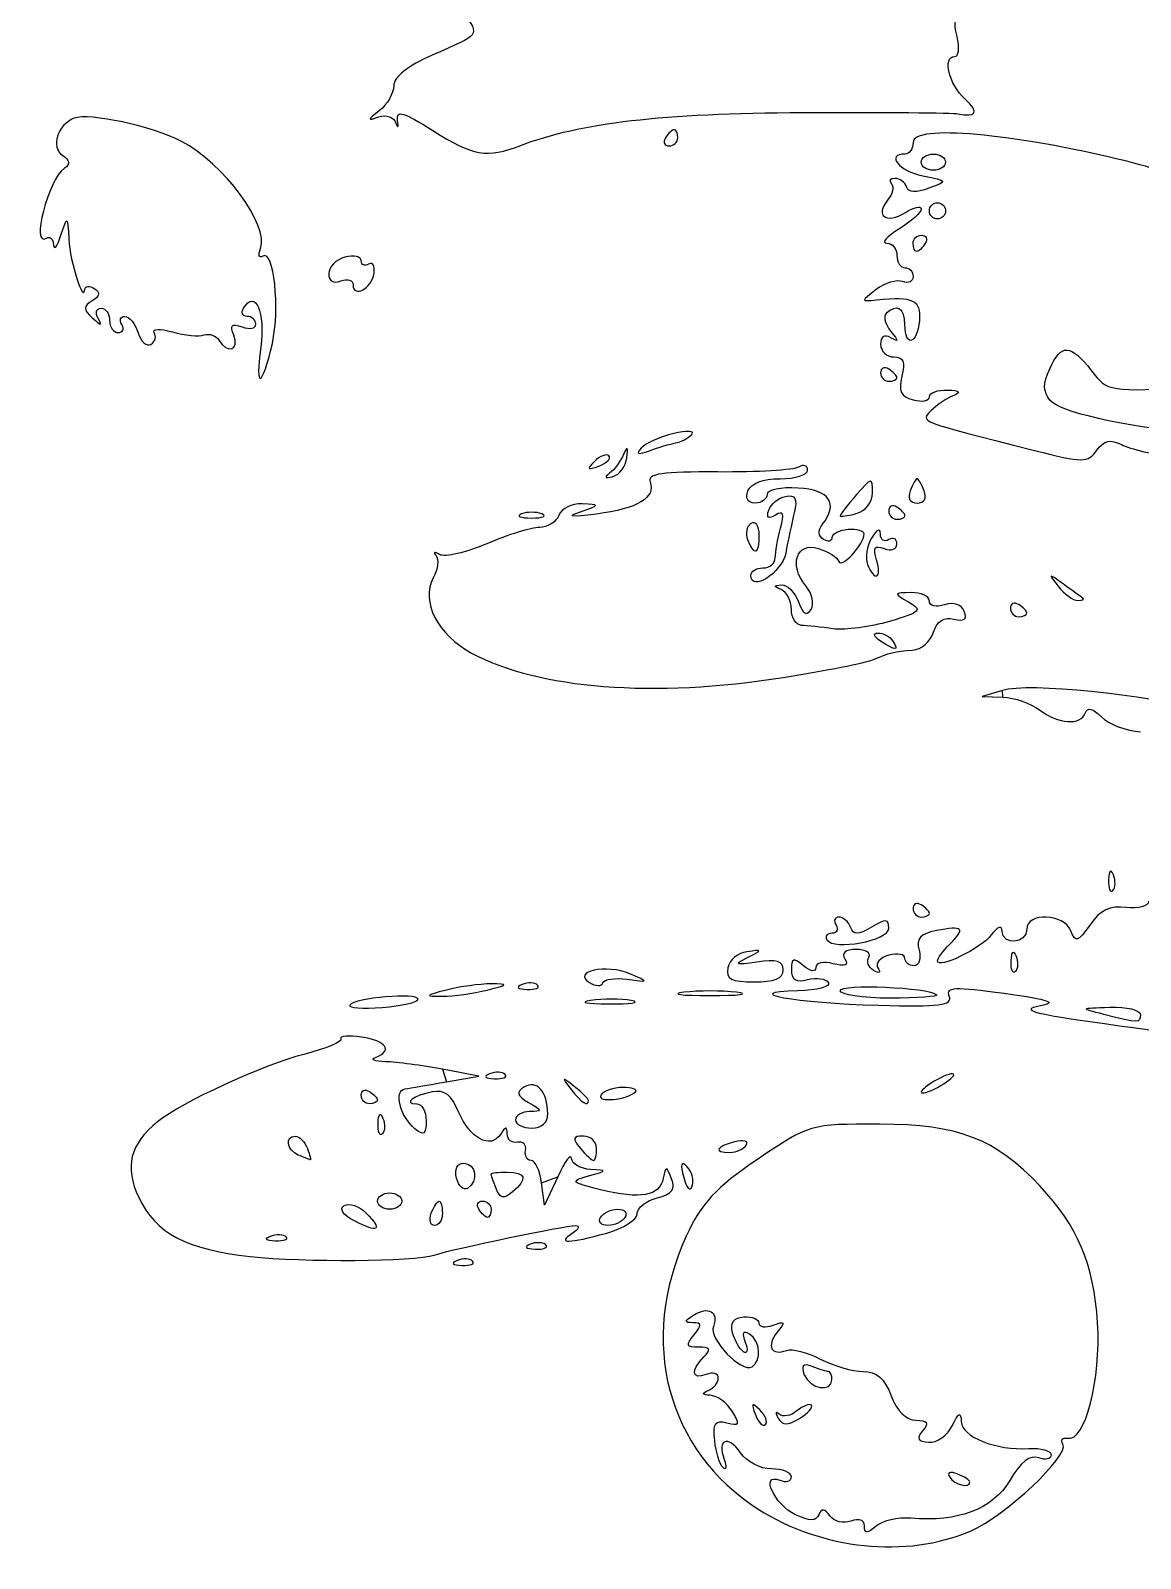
# Model space of a CAD drawing. Extents: x 199 to 1464, y -211 to 790.
# Drawn here: x 199.1 to 509.2, y -211.3 to 215.6 of the extents above; entities that cross this region are included whole.
import ezdxf

# ---------------------------------------------------------------- set-up
doc = ezdxf.new("R2010")
doc.units = 0
doc.layers.add('Ebene_1', color=7, linetype='CONTINUOUS')

msp = doc.modelspace()

# ---------------------------------------------------------------- linework, layer by layer
at = {"layer": 'Ebene_1', "color": 7}
for points in [[(379.93864, 185.608956), (379.93864, 185.608956), (379.93864, 185.608956), (379.93864, 185.608956)], [(336.08464, 183.479796), (336.08464, 183.480596), (336.08464, 183.479796), (336.08464, 183.479796)], [(447.97016, 178.806036), (447.97016, 178.806036), (447.97016, 178.806036), (447.97016, 178.806036)], [(450.23792, 165.199732), (450.23792, 165.199732), (450.23792, 165.199732), (450.23792, 165.199732)], [(445.70248, 156.128868), (445.70248, 156.128868), (445.70248, 156.128868), (445.70248, 156.128868)], [(295.06904, 147.7585), (295.06904, 147.7585), (295.06904, 147.7585), (295.06904, 147.7585)], [(266.66392, 128.16906), (266.664, 128.169516), (266.66392, 128.16906), (266.66392, 128.16906)], [(441.16704, 118.577524), (441.16704, 118.577524), (441.16704, 118.577524), (441.16704, 118.577524)], [(379.30608, 100.345308), (379.30608, 100.345308), (379.30608, 100.345308), (379.30608, 100.345308)], [(360.72312, 96.730116), (360.72312, 96.730116), (360.72312, 96.730116), (360.72312, 96.730116)], [(365.72544, 96.222148), (365.72544, 96.222148), (365.72544, 96.222148), (365.72544, 96.222148)], [(434.36384, 86.441036), (434.36384, 86.441036), (434.36384, 86.441036), (434.36384, 86.441036)], [(448.79024, 86.963516), (448.79024, 86.963516), (448.79024, 86.963516), (448.79024, 86.963516)], [(341.9544, 80.528188), (341.9544, 80.528188), (341.9544, 80.528188), (341.9544, 80.528188)], [(443.43472, 80.02634), (443.43472, 80.02634), (443.43472, 80.02634), (443.43472, 80.02634)], [(399.55592, 73.28442), (399.55592, 73.28442), (399.55592, 73.28442), (399.55592, 73.28442)], [(435.50224, 67.673636), (435.50224, 67.673636), (435.50224, 67.673636), (435.50224, 67.673636)], [(400.34808, 63.364748), (400.34808, 63.364748), (400.34808, 63.364748), (400.34808, 63.364748)], [(493.13552, 56.990876), (493.13552, 56.990876), (493.13552, 56.990876), (493.13552, 56.990876)], [(477.45048, 52.813748), (477.45048, 52.813748), (477.45048, 52.813748), (477.45048, 52.813748)], [(436.6316, 45.010532), (436.6316, 45.010532), (436.6316, 45.010532), (436.6316, 45.010532)], [(409.41896, 34.856644), (409.41896, 34.856644), (409.41896, 34.856644), (409.41896, 34.856644)], [(470.64736, 31.234164), (464.978, 29.526564), (470.7808, 29.331524), (470.64736, 31.234164), (470.64736, 31.234164)], [(501.67664, -20.328076), (501.67672, -20.328076), (501.67664, -20.328076), (501.67664, -20.328076)], [(450.23792, -31.091756), (450.23792, -31.091756), (450.23792, -31.091756), (450.23792, -31.091756)], [(438.89928, -35.230556), (438.89928, -35.222556), (438.89928, -35.230556), (438.89928, -35.230556)], [(409.41904, -46.888716), (409.41896, -46.888716), (409.41904, -46.888716), (409.41904, -46.888716)], [(473.09416, -44.374236), (473.09408, -44.374236), (473.09416, -44.374236), (473.09416, -44.374236)], [(340.77336, -51.130876), (340.77336, -51.131116), (340.77336, -51.130876), (340.77336, -51.130876)], [(365.84456, -49.477756), (365.84456, -49.477756), (365.84456, -49.477756), (365.84456, -49.477756)], [(307.37176, -55.047676), (307.37176, -55.047676), (307.37176, -55.047676), (307.37176, -55.047676)], [(326.64736, -52.501516), (326.64736, -52.501516), (326.64736, -52.501516), (326.64736, -52.501516)], [(366.93048, -55.439756), (366.93048, -55.440476), (366.93048, -55.439756), (366.93048, -55.439756)], [(396.3796, -53.128716), (396.3796, -53.128716), (396.3796, -53.128716), (396.3796, -53.128716)], [(425.29304, -52.674956), (425.29304, -52.674956), (425.29304, -52.674956), (425.29304, -52.674956)], [(498.99376, -59.303516), (498.99376, -59.303516), (498.99376, -59.303516), (498.99376, -59.303516)], [(315.30872, -78.132796), (324.3796, -76.558556), (314.17488, -74.621916), (315.30872, -78.132796), (315.30872, -78.132796)], [(331.70248, -76.075116), (331.70248, -76.075116), (331.70248, -76.075116), (331.70248, -76.075116)], [(457.04104, -76.152236), (457.04104, -76.152236), (457.04104, -76.152236), (457.04104, -76.152236)], [(368.15104, -80.918476), (368.15104, -80.918476), (368.15104, -80.918476), (368.15104, -80.918476)], [(291.49776, -81.846636), (291.49776, -81.846636), (291.49776, -81.846636), (291.49776, -81.846636)], [(354.99376, -83.392796), (354.99376, -83.392796), (354.99376, -83.392796), (354.99376, -83.392796)], [(343.62048, -87.083516), (343.62048, -87.083516), (343.62048, -87.083516), (343.62048, -87.083516)], [(296.21232, -89.728556), (296.21216, -89.728556), (296.21232, -89.728556), (296.21232, -89.728556)], [(357.26152, -96.720876), (357.26152, -96.720876), (357.26152, -96.720876), (357.26152, -96.720876)], [(399.08352, -95.798316), (399.08352, -95.798316), (399.08352, -95.798316), (399.08352, -95.798316)], [(273.92296, -98.620476), (273.92296, -98.620476), (273.92296, -98.620476), (273.92296, -98.620476)], [(382.5884, -101.864956), (382.5884, -101.864956), (382.5884, -101.864956), (382.5884, -101.864956)], [(318.14544, -105.010236), (318.14544, -105.010236), (318.14544, -105.010236), (318.14544, -105.010236)], [(346.39544, -104.657436), (342.70248, -112.594396), (341.8944, -106.358156), (346.39544, -104.657436), (346.39544, -104.657436)], [(329.17984, -107.931756), (329.17984, -107.931756), (329.17984, -107.931756), (329.17984, -107.931756)], [(296.03312, -111.461036), (296.03312, -111.461036), (296.03312, -111.461036), (296.03312, -111.461036)], [(311.08712, -114.862556), (311.08712, -114.862556), (311.08712, -114.862556), (311.08712, -114.862556)], [(324.3796, -113.728716), (324.3796, -113.728716), (324.3796, -113.728716), (324.3796, -113.728716)], [(289.59632, -117.007596), (289.59632, -117.007596), (289.59632, -117.007596), (289.59632, -117.007596)], [(358.39536, -115.996396), (358.39536, -115.996396), (358.39536, -115.996396), (358.39536, -115.996396)], [(266.12768, -121.250476), (266.12768, -121.250316), (266.12768, -121.250476), (266.12768, -121.250476)], [(343.04104, -123.696956), (343.04104, -123.697116), (343.04104, -123.696956), (343.04104, -123.696956)], [(311.9072, -126.538156), (311.9072, -126.538156), (311.9072, -126.538156), (311.9072, -126.538156)], [(322.6316, -128.232316), (322.6316, -128.232556), (322.6316, -128.232316), (322.6316, -128.232316)], [(423.02528, -161.350796), (423.02528, -161.350796), (423.02528, -161.350796), (423.02528, -161.350796)], [(402.8972, -169.816796), (402.8972, -169.816796), (402.8972, -169.816796), (402.8972, -169.816796)], [(417.30768, -168.483676), (417.30768, -168.483436), (417.30768, -168.483676), (417.30768, -168.483676)], [(461.57648, -189.939676), (461.57648, -189.939676), (461.57648, -189.939676), (461.57648, -189.939676)], [(432.09616, -202.205516), (432.09616, -202.204716), (432.09616, -202.205516), (432.09616, -202.205516)], [(461.71824, -203.650956), (461.71824, -203.650956), (461.71824, -203.650956), (461.71824, -203.650956)]]:
    msp.add_lwpolyline(points, close=True, dxfattribs=at)
for points in [[(320.18808, 220.551292), (324.49368, 213.980132), (325.01304, 214.675412), (311.34032, 208.707012)], [(457.97224, 213.955412), (456.89624, 218.242756), (457.43856, 219.624708), (460.1968, 219.624708)], [(457.33616, 208.286124), (458.46864, 208.286124), (458.75488, 210.837308), (457.97224, 213.955412)], [(311.34032, 208.707012), (304.57232, 205.752628), (300.56864, 202.575564), (300.56864, 200.159084)], [(460.22264, 196.380612), (455.6908, 200.54822), (453.8148, 208.286124), (457.33616, 208.286124)], [(300.56864, 200.159084), (300.56864, 198.043756), (298.7828, 194.922468), (296.60016, 193.22282)], [(458.17488, 192.350652), (463.51656, 191.230628), (464.25112, 192.6763), (460.22264, 196.380612)], [(241.27256, 184.616148), (233.16912, 188.850428), (215.44848, 192.674028), (211.302, 191.082772)], [(296.60016, 193.22282), (293.14784, 190.534436), (293.12208, 190.302452), (296.40176, 191.43858)], [(296.40176, 191.43858), (298.50768, 192.167876), (300.61624, 191.41594), (301.17864, 189.743236)], [(301.64712, 190.489308), (301.22128, 193.454348), (303.2756, 192.862476), (311.48744, 187.654668)], [(336.08464, 183.480708), (352.87672, 189.865012), (375.51376, 192.50282), (414.8688, 192.6611)], [(414.8688, 192.6611), (437.43992, 192.751812), (456.92768, 192.61118), (458.17488, 192.350652)], [(211.302, 191.082772), (206.57272, 189.267916), (204.61032, 182.932372), (208.08232, 180.688012)], [(301.17864, 189.743236), (301.73232, 188.092564), (301.94312, 188.428412), (301.64712, 190.489308)], [(378.93864, 187.876676), (378.38864, 187.876676), (377.30792, 186.856204), (376.53712, 185.608956)], [(379.93864, 185.608956), (379.93864, 186.856204), (379.48864, 187.876676), (378.93864, 187.876676)], [(505.40968, 179.056164), (473.18616, 186.92854), (445.70248, 189.358628), (445.70248, 184.33586)], [(263.35184, 154.69998), (265.83184, 161.162748), (253.0732, 178.450004), (241.27256, 184.616148)], [(311.48744, 187.654668), (322.81128, 180.47326), (326.52088, 179.84374), (336.08464, 183.479796)], [(376.53712, 185.608956), (375.76624, 184.361716), (376.21624, 183.341244), (377.53712, 183.341244)], [(377.53712, 183.341244), (378.858, 183.341244), (379.93864, 184.361716), (379.93864, 185.608956)], [(445.70248, 184.33586), (445.70248, 182.541644), (444.682, 181.073748), (443.43472, 181.073748)], [(208.08232, 180.688012), (210.0888, 179.390876), (210.23744, 178.277204), (208.56064, 177.10502)], [(443.43472, 181.073748), (437.96296, 181.073748), (441.84736, 176.288868), (448.37968, 174.982436)], [(447.97016, 178.806036), (447.97016, 180.053276), (449.50088, 181.073748), (451.37176, 181.073748)], [(451.37176, 181.073748), (453.24264, 181.073748), (454.77328, 180.053276), (454.77328, 178.806036)], [(208.56064, 177.10502), (203.99744, 173.915252), (199.10568, 154.820628), (203.55648, 157.571364)], [(451.37176, 176.538316), (449.50088, 176.538316), (447.97016, 177.558788), (447.97016, 178.806036)], [(454.77328, 178.806036), (454.77328, 177.558788), (453.24264, 176.538316), (451.37176, 176.538316)], [(514.21504, 169.662828), (517.60552, 175.09174), (516.40784, 176.369372), (505.40968, 179.056164)], [(439.63552, 172.778444), (440.45624, 171.957756), (439.97064, 169.892092), (438.55648, 168.188132)], [(440.60008, 174.270604), (439.24888, 174.270604), (438.81488, 173.599132), (439.63552, 172.778444)], [(443.8532, 171.881108), (443.4152, 173.195252), (441.95128, 174.270604), (440.60008, 174.270604)], [(450.12104, 171.51578), (446.56216, 170.199372), (444.37128, 170.327044), (443.8532, 171.881108)], [(448.37968, 174.982436), (455.47176, 173.56398), (455.50088, 173.505932), (450.12104, 171.51578)], [(438.55648, 168.188132), (434.89992, 163.782188), (438.27, 161.448028), (443.53784, 164.737804)], [(443.53784, 164.737804), (445.97568, 166.260124), (447.97016, 166.71298), (447.97016, 165.744212)], [(450.23792, 165.199732), (450.23792, 166.44698), (451.25832, 167.467452), (452.5056, 167.467452)], [(452.5056, 167.467452), (453.75288, 167.467452), (454.77328, 166.44698), (454.77328, 165.199732)], [(207.59224, 158.396356), (209.38336, 163.989228), (209.41304, 163.974036), (209.79328, 157.2625)], [(447.97016, 165.744212), (447.97016, 164.77522), (445.16384, 162.242404), (441.73392, 160.115972)], [(452.5056, 162.93202), (451.25832, 162.93202), (450.23792, 163.952492), (450.23792, 165.199732)], [(454.77328, 165.199732), (454.77328, 163.952492), (453.75288, 162.93202), (452.5056, 162.93202)], [(203.55648, 157.571364), (204.52888, 158.172308), (205.42624, 157.328268), (205.55056, 155.69574)], [(205.55056, 155.69574), (205.6748, 154.06298), (206.5936, 155.278252), (207.59224, 158.396356)], [(441.73392, 160.115972), (438.304, 157.989308), (436.77328, 156.2223), (438.3324, 156.189188)], [(445.70248, 156.128868), (445.70248, 157.376116), (446.78312, 158.396588), (448.104, 158.396588)], [(448.104, 158.396588), (449.42488, 158.396588), (449.87488, 157.376116), (449.104, 156.128868)], [(209.79328, 157.2625), (210.152, 150.931036), (213.88168, 139.144804), (214.236, 143.223292)], [(264.02784, 152.5681), (262.95072, 151.902524), (262.64648, 152.861772), (263.35184, 154.69998)], [(266.664, 128.169516), (268.87056, 137.835428), (267.07528, 154.451668), (264.02784, 152.5681)], [(438.3324, 156.189188), (439.89144, 156.155188), (441.16704, 154.598164), (441.16704, 152.727292)], [(446.70248, 153.861156), (446.15248, 153.861156), (445.70248, 154.881628), (445.70248, 156.128868)], [(449.104, 156.128868), (448.3332, 154.881628), (447.25248, 153.861156), (446.70248, 153.861156)], [(286.96232, 152.250396), (284.46784, 151.597972), (282.42688, 149.54342), (282.42688, 147.684572)], [(291.49776, 151.247156), (291.49776, 152.451316), (289.4568, 152.90282), (286.96232, 152.250396)], [(293.56632, 150.336444), (292.42864, 149.63322), (291.49776, 150.042996), (291.49776, 151.247156)], [(295.06904, 147.7585), (295.38032, 149.8795), (294.70408, 151.03966), (293.56632, 150.336444)], [(441.16704, 152.727292), (441.16704, 150.856428), (442.18752, 149.325724), (443.43472, 149.325724)], [(282.42688, 147.684572), (282.42688, 145.612108), (283.74248, 144.809788), (285.8284, 145.610292)], [(285.8284, 145.610292), (287.69928, 146.328252), (289.23, 145.842052), (289.23, 144.529956)], [(289.23, 144.529956), (289.23, 140.660548), (294.45096, 143.547348), (295.06904, 147.7585)], [(442.7728, 145.4291), (441.16152, 146.047508), (437.84496, 145.054252), (435.40272, 143.222164)], [(445.70248, 146.815356), (445.70248, 145.434548), (444.38408, 144.810924), (442.7728, 145.4291)], [(443.43472, 149.325724), (444.682, 149.325724), (445.70248, 148.19594), (445.70248, 146.815356)], [(214.236, 143.223292), (214.32352, 144.232204), (215.5248, 144.359876), (216.9052, 143.506764)], [(216.9052, 143.506764), (218.65608, 142.424604), (218.4904, 141.38418), (216.3572, 140.065724)], [(258.63864, 138.023644), (261.93952, 143.364572), (264.75464, 136.914964), (263.40864, 127.095068)], [(435.40272, 143.222164), (431.00608, 139.92354), (431.00704, 139.895196), (435.49776, 140.333996)], [(435.49776, 140.333996), (445.85032, 141.345396), (447.92696, 140.356636), (447.45016, 134.585564)], [(216.3572, 140.065724), (213.80272, 138.48694), (213.8176, 137.693692), (216.44768, 135.246828)], [(217.99568, 135.151588), (217.11552, 136.710412), (217.476, 137.986004), (218.79688, 137.986004)], [(218.79688, 137.986004), (220.11768, 137.986004), (221.1984, 136.455292), (221.1984, 134.584428)], [(259.61576, 135.71874), (258.29488, 135.71874), (257.8552, 136.755996), (258.63864, 138.023644)], [(443.43472, 133.451708), (443.43472, 137.957428), (441.01976, 139.35162), (438.16312, 136.49498)], [(216.44768, 135.246828), (218.8004, 133.058028), (219.1916, 133.033988), (217.99568, 135.151588)], [(221.1984, 134.584428), (221.1984, 132.713564), (222.27912, 131.182852), (223.6, 131.182852)], [(223.6, 131.182852), (224.9208, 131.182852), (225.3708, 132.203324), (224.6, 133.450572)], [(224.6, 133.450572), (223.82912, 134.697812), (224.2104, 135.718284), (225.4472, 135.718284)], [(225.4472, 135.718284), (226.684, 135.718284), (228.3484, 133.662604), (229.14592, 131.149972)], [(233.66408, 131.193964), (232.99224, 132.281108), (235.2556, 132.367052), (238.72952, 131.386724)], [(255.8832, 130.443124), (254.77984, 133.318364), (255.3468, 133.885516), (258.22208, 132.782052)], [(258.22208, 132.782052), (260.30944, 131.981092), (262.01728, 132.31422), (262.01728, 133.522228)], [(262.01728, 133.522228), (262.01728, 134.730468), (260.93664, 135.71874), (259.61576, 135.71874)], [(438.16312, 136.49498), (437.3424, 135.674292), (437.93768, 133.43742), (439.48592, 131.524148)], [(447.45016, 134.585564), (446.89416, 127.866996), (443.43472, 126.890068), (443.43472, 133.451708)], [(229.14592, 131.149972), (229.94336, 128.63734), (231.55944, 127.177156), (232.73728, 127.9051)], [(232.73728, 127.9051), (233.91504, 128.633036), (234.33216, 130.112948), (233.66408, 131.193964)], [(238.72952, 131.386724), (242.18344, 130.411604), (246.19152, 130.020876), (247.63624, 130.518188)], [(247.63624, 130.518188), (249.08104, 131.015724), (250.92704, 130.348108), (251.73864, 129.035324)], [(251.73864, 129.035324), (254.12752, 125.170004), (257.47088, 126.305676), (255.8832, 130.443124)], [(263.40864, 127.095068), (261.7512, 115.002468), (263.81352, 115.682788), (266.66392, 128.16906)], [(439.46552, 129.748524), (437.68168, 130.820244), (436.63088, 130.140836), (436.63088, 127.916212)], [(439.48592, 131.524148), (441.73128, 128.749364), (441.72736, 128.390164), (439.46592, 129.748524)], [(483.87096, 121.045252), (487.12648, 128.190372), (489.5808, 128.104428), (495.45256, 120.639556)], [(436.63088, 127.916212), (436.63088, 125.971644), (438.27224, 124.380836), (440.27832, 124.380836)], [(440.27832, 124.380836), (442.99, 124.380836), (443.57736, 122.992772), (442.56776, 118.970292)], [(438.89928, 120.979036), (437.65208, 121.75006), (436.6316, 121.299916), (436.6316, 119.979204)], [(436.6316, 119.979204), (436.6316, 118.658252), (437.65208, 117.57746), (438.89928, 117.57746)], [(441.16704, 118.577524), (441.16704, 119.127676), (440.14656, 120.208236), (438.89928, 120.979036)], [(483.9444, 112.27894), (481.98312, 114.642132), (481.96448, 116.861092), (483.8708, 121.045252)], [(495.45256, 120.639556), (500.17736, 114.63306), (500.18256, 114.632156), (524.96336, 115.939492)], [(438.89928, 117.57746), (440.14656, 117.57746), (441.16704, 118.027604), (441.16704, 118.577524)], [(442.56776, 118.970292), (441.52608, 114.819692), (442.26088, 113.2849), (445.72352, 112.379404)], [(445.72352, 112.379404), (448.206, 111.730156), (450.2372, 112.12406), (450.2372, 113.254516)], [(450.2372, 113.254516), (450.2372, 114.384972), (452.53328, 115.229244), (455.33952, 115.13082)], [(457.0808, 113.63254), (455.23224, 112.906876), (452.39952, 110.992924), (450.78584, 109.379436)], [(455.33952, 115.13082), (458.73496, 115.010636), (459.31744, 114.51038), (457.0808, 113.63254)], [(523.938, 103.08154), (504.1564, 104.98438), (486.6588, 109.008212), (483.9444, 112.27894)], [(450.78584, 109.379436), (447.64096, 106.234572), (446.49272, 106.677452), (479.61456, 98.256972)], [(378.8048, 102.996044), (375.06304, 102.108684), (370.9812, 100.284084), (369.73392, 98.941596)], [(383.84152, 102.712804), (384.81312, 103.755956), (382.54656, 103.883404), (378.8048, 102.996044)], [(379.30608, 100.345308), (380.82904, 100.604284), (382.87, 101.669884), (383.84152, 102.712804)], [(365.72544, 96.222148), (366.09568, 99.276988), (365.82592, 99.558188), (364.81848, 97.168236)], [(369.73392, 98.941596), (368.14016, 97.226068), (368.81408, 97.001788), (372.00168, 98.187348)], [(372.00168, 98.187348), (374.49616, 99.115076), (377.78312, 100.086108), (379.30608, 100.345308)], [(479.61456, 98.256972), (493.226, 94.79666), (494.44472, 94.799612), (497.00352, 98.297772)], [(497.00352, 98.297788), (499.03072, 101.070076), (500.84904, 101.493004), (503.9096, 99.903788)], [(503.9096, 99.903788), (506.19448, 98.717548), (513.16632, 97.035804), (519.40256, 96.166588)], [(356.6568, 95.181948), (354.43384, 92.942124), (354.69432, 92.681788), (357.92624, 93.912476)], [(360.72312, 96.730116), (360.02488, 97.428348), (358.19504, 96.731716), (356.6568, 95.181948)], [(357.92624, 93.912476), (360.16272, 94.764004), (361.42128, 96.031884), (360.72312, 96.730116)], [(364.81848, 97.168236), (364.02984, 95.297372), (362.262, 92.923532), (360.89, 91.893076)], [(361.79696, 90.947212), (363.66784, 91.45722), (365.4356, 93.831068), (365.72544, 96.222148)], [(416.22216, 92.766604), (416.22216, 94.087324), (415.09528, 94.4717), (413.718, 93.620396)], [(360.89, 91.893076), (359.28552, 90.688244), (359.60912, 90.35058), (361.79696, 90.947212)], [(391.15352, 92.244348), (375.63728, 92.37814), (371.34792, 91.752476), (372.2176, 89.486124)], [(413.718, 93.620396), (412.34064, 92.7691), (402.18664, 92.150012), (391.15352, 92.244348)], [(399.52808, 86.963292), (400.33344, 89.062284), (403.78024, 90.364868), (408.52776, 90.364868)], [(408.52776, 90.364868), (412.75968, 90.364868), (416.22216, 91.44566), (416.22216, 92.766604)], [(434.36384, 86.441036), (434.36384, 90.88258), (434.19064, 90.859228), (429.8284, 85.829428)], [(446.83632, 90.365092), (446.4796, 90.365092), (445.60032, 88.83438), (444.8824, 86.963516)], [(448.79024, 86.963516), (448.07232, 88.83438), (447.19304, 90.365092), (446.83632, 90.365092)], [(372.2176, 89.486124), (373.89936, 85.103532), (368.6724, 81.961836), (357.26152, 80.496444)], [(401.55312, 83.561716), (399.52448, 83.561716), (398.73296, 84.891276), (399.52808, 86.963292)], [(404.88352, 85.9215), (404.88352, 84.623684), (403.38488, 83.561716), (401.55312, 83.561716)], [(413.5764, 87.7681), (408.73872, 88.053604), (404.88352, 87.234508), (404.88352, 85.9215)], [(405.34416, 81.54526), (405.9212, 83.27802), (408.04864, 85.016684), (410.07184, 85.40922)], [(410.07184, 85.40922), (412.87624, 85.953244), (413.45072, 84.875404), (412.48928, 80.873788)], [(420.33832, 77.527548), (424.94792, 83.3939), (422.4036, 87.247204), (413.5764, 87.7681)], [(429.8284, 85.829428), (427.33392, 82.953284), (425.29304, 80.341556), (425.29304, 80.02566)], [(429.8284, 80.637036), (432.4908, 81.333228), (434.36384, 83.730204), (434.36384, 86.441036)], [(444.8824, 86.963516), (444.09528, 84.91214), (444.8712, 83.56194), (446.83632, 83.56194)], [(446.83632, 83.56194), (448.80176, 83.56194), (449.57736, 84.91214), (448.79024, 86.963516)], [(341.9544, 80.528188), (340.39536, 81.157252), (337.84416, 81.157252), (336.28512, 80.528188)], [(353.22184, 83.335852), (350.3764, 83.460572), (347.46088, 82.031004), (346.74296, 80.16014)], [(357.26152, 80.496444), (350.01072, 79.565316), (348.69784, 79.753988), (352.72608, 81.147956)], [(352.72608, 81.147956), (358.27296, 83.067348), (358.28368, 83.114524), (353.22184, 83.335852)], [(407.21432, 80.19914), (405.26552, 78.994756), (404.64392, 79.442404), (405.34416, 81.54526)], [(408.67328, 76.546308), (409.77144, 80.65042), (409.40968, 81.555916), (407.21432, 80.19914)], [(441.16704, 82.427852), (439.91976, 83.198876), (438.89928, 82.74874), (438.89928, 81.42802)], [(438.89928, 81.42802), (438.89928, 80.107076), (439.91976, 79.026284), (441.16704, 79.026284)], [(443.43472, 80.02634), (443.43472, 80.576492), (442.41424, 81.65706), (441.16704, 82.427852)], [(336.28512, 80.528188), (334.72608, 79.899124), (336.00168, 79.384356), (339.11976, 79.384356)], [(339.11976, 79.384356), (342.23792, 79.384356), (343.51344, 79.899124), (341.9544, 80.528188)], [(346.74296, 80.16014), (346.02504, 78.289276), (343.59056, 76.758564), (341.33288, 76.758564)], [(399.55592, 73.28442), (398.85336, 75.11538), (399.2544, 77.216644), (400.44712, 77.953652)], [(400.44712, 77.953652), (401.63992, 78.690884), (402.61584, 77.192828), (402.61584, 74.624868)], [(412.48928, 80.873788), (411.7956, 77.986756), (410.71872, 72.9107), (410.09624, 69.593716)], [(420.64744, 73.425244), (419.18208, 74.330748), (419.06344, 75.904996), (420.33832, 77.527548)], [(425.29304, 80.02566), (425.29304, 79.70954), (427.33392, 79.98486), (429.8284, 80.637036)], [(441.16704, 79.026284), (442.41424, 79.026284), (443.43472, 79.47642), (443.43472, 80.02634)], [(341.33288, 76.758564), (339.0752, 76.758564), (332.45912, 74.714444), (326.63048, 72.2161)], [(402.61584, 74.624868), (402.61584, 69.149244), (401.35472, 68.596828), (399.55592, 73.28442)], [(407.18224, 68.254628), (407.20064, 69.813684), (407.87024, 73.54498), (408.67328, 76.546308)], [(415.71032, 60.460716), (410.88616, 66.185332), (413.12176, 72.785068), (419.2412, 70.88382)], [(423.0252, 73.874484), (423.0252, 72.819084), (421.9552, 72.616804), (420.64744, 73.425244)], [(427.56064, 76.135172), (425.06616, 75.946948), (423.0252, 74.929876), (423.0252, 73.874484)], [(424.95504, 67.26794), (425.73728, 65.21566), (431.88288, 71.86574), (432.024, 74.916948)], [(432.024, 74.916948), (432.064, 75.774828), (430.05512, 76.323164), (427.56064, 76.135172)], [(434.10512, 73.786268), (432.79144, 71.527852), (432.28024, 68.211316), (432.96904, 66.416188)], [(436.56264, 74.92398), (436.52184, 76.693708), (435.52912, 76.234268), (434.10512, 73.786268)], [(438.89928, 73.356988), (437.65208, 72.586196), (436.60056, 73.291228), (436.56264, 74.92398)], [(441.16704, 72.114508), (441.16704, 73.568796), (440.14656, 74.128012), (438.89928, 73.356988)], [(313.40312, 69.178044), (311.95672, 70.005532), (311.5028, 69.874684), (312.39432, 68.887092)], [(312.39432, 68.887092), (313.28584, 67.8995), (312.94528, 65.092068), (311.63752, 62.64838)], [(326.63048, 72.2161), (320.80176, 69.717532), (314.84952, 68.350548), (313.40312, 69.178044)], [(410.09624, 69.593716), (409.06144, 64.079308), (400.34808, 58.511612), (400.34808, 63.364748)], [(419.2412, 70.88382), (421.946, 70.043628), (424.51728, 68.416316), (424.95504, 67.26794)], [(435.50224, 67.673636), (434.40072, 71.144148), (434.89208, 71.878212), (437.61712, 70.832564)], [(437.61712, 70.832564), (439.58768, 70.076284), (441.16704, 70.646612), (441.16704, 72.114508)], [(400.34808, 63.364748), (400.34808, 64.495204), (401.8788, 65.41998), (403.74968, 65.41998)], [(403.74968, 65.41998), (405.62056, 65.41998), (407.1652, 66.695572), (407.18224, 68.254628)], [(432.96904, 66.416188), (434.88608, 61.420636), (437.13288, 62.535676), (435.50224, 67.673636)], [(487.6552, 60.95938), (483.45992, 64.036676), (483.3532, 63.988596), (486.23208, 60.31762)], [(311.63752, 62.64838), (308.10688, 56.051364), (312.84464, 46.758492), (322.34776, 41.640724)], [(408.85208, 59.382868), (406.63304, 60.278164), (406.64896, 60.565484), (408.92488, 60.705628)], [(408.92504, 60.705628), (410.52432, 60.80314), (412.65232, 58.66922), (413.654, 55.961564)], [(417.20464, 53.836716), (418.15584, 55.375812), (417.48344, 58.3565), (415.71032, 60.460716)], [(486.23208, 60.31762), (487.94384, 58.135172), (490.41, 56.349116), (491.7124, 56.349116)], [(493.13552, 56.990876), (492.61584, 57.343732), (490.14968, 59.129788), (487.6552, 60.95938)], [(411.68672, 53.8925), (411.68672, 56.283124), (410.41112, 58.753804), (408.85208, 59.382868)], [(413.654, 55.961564), (414.93416, 52.501028), (415.98896, 51.869692), (417.20464, 53.836716)], [(444.436, 55.924596), (448.39832, 53.625588), (447.86664, 53.082924), (439.12328, 50.501356)], [(445.13552, 58.547892), (440.25416, 58.482132), (440.22392, 58.36874), (444.436, 55.924596)], [(450.23792, 56.1965), (450.23792, 57.527644), (447.94184, 58.585988), (445.13552, 58.547892)], [(454.5048, 55.13022), (452.14656, 54.381644), (450.23792, 54.858548), (450.23792, 56.1965)], [(460.0044, 53.271828), (459.25248, 55.231356), (457.1072, 55.956124), (454.5048, 55.13022)], [(475.1828, 55.21526), (473.93552, 55.986284), (472.91504, 55.53614), (472.91504, 54.21542)], [(491.7124, 56.349116), (493.0148, 56.349116), (493.6552, 56.63802), (493.13552, 56.990876)], [(414.52136, 49.389724), (412.96232, 49.475892), (411.68672, 51.501868), (411.68672, 53.8925)], [(451.43752, 47.485748), (452.44992, 50.675292), (454.30088, 51.873324), (457.09, 51.144028)], [(457.09, 51.144028), (459.98184, 50.38774), (460.864, 51.032908), (460.0044, 53.271828)], [(472.91504, 54.21542), (472.91504, 52.894476), (473.93552, 51.813684), (475.1828, 51.813684)], [(477.45048, 52.813748), (477.45048, 53.363892), (476.43, 54.44446), (475.1828, 55.21526)], [(475.1828, 51.813684), (476.43, 51.813684), (477.45048, 52.263828), (477.45048, 52.813748)], [(423.38184, 48.433196), (420.0676, 48.873364), (416.0804, 49.304004), (414.52136, 49.389724)], [(439.12328, 50.501356), (433.77976, 48.923476), (426.69608, 47.992804), (423.38184, 48.433196)], [(436.6316, 45.010532), (434.58768, 46.331476), (434.308, 47.222692), (435.9308, 47.243556)], [(435.9308, 47.243556), (437.41624, 47.266196), (439.26232, 46.25778), (440.03312, 45.010532)], [(445.5496, 42.459348), (447.96008, 42.615828), (450.6096, 44.877188), (451.43752, 47.485748)], [(440.03312, 45.010532), (441.7732, 42.195164), (440.98816, 42.195164), (436.6316, 45.010532)], [(322.34776, 41.640724), (340.96536, 31.614484), (373.28296, 29.096404), (409.41896, 34.856644)], [(409.41896, 34.856644), (421.26784, 36.745364), (432.49304, 38.949124), (434.36384, 39.753924)], [(434.36384, 39.753924), (439.0844, 41.784724), (440.53232, 42.134844), (445.5496, 42.459348)], [(526.2064, 25.613364), (511.38336, 30.016404), (477.86224, 33.407524), (470.64736, 31.234164)], [(470.7808, 29.331524), (473.9724, 29.224964), (478.56448, 27.638244), (480.98552, 25.807044)], [(480.98552, 25.807044), (486.27536, 21.806084), (492.62184, 21.359364), (493.80368, 24.904724)], [(493.80368, 24.904724), (494.368, 26.597844), (495.9088, 26.228404), (498.31376, 23.823284)], [(498.31376, 23.823284), (500.32288, 21.814244), (505.24336, 19.920724), (509.24816, 19.615524)], [(501.67672, -20.328076), (500.95288, -18.518876), (500.41552, -19.056316), (500.30672, -21.697996)], [(501.49776, -24.674396), (502.25128, -23.920796), (502.33184, -21.964876), (501.67664, -20.328076)], [(500.30672, -21.697996), (500.20824, -24.088636), (500.74416, -25.427916), (501.49776, -24.674396)], [(447.97016, -28.690236), (446.72296, -27.919196), (445.70248, -28.369356), (445.70248, -29.690076)], [(445.70248, -29.690076), (445.70248, -31.011036), (446.72296, -32.091836), (447.97016, -32.091836)], [(450.23792, -31.091756), (450.23792, -30.541596), (449.21744, -29.461036), (447.97016, -28.690236)], [(505.23, -29.406396), (500.67576, -28.882316), (497.952, -30.189196), (495.13104, -34.252316)], [(511.46624, -27.705596), (511.46624, -29.035596), (508.65992, -29.800956), (505.23, -29.406396)], [(424.97016, -32.095196), (423.75328, -32.095196), (423.38832, -33.115676), (424.15912, -34.362956)], [(428.20928, -34.929916), (427.64472, -33.370796), (426.18712, -32.095196), (424.97016, -32.095196)], [(438.89928, -35.226076), (438.89928, -32.607276), (438.0556, -32.551756), (434.0676, -34.907196)], [(447.97016, -32.091836), (449.21744, -32.091836), (450.23792, -31.641676), (450.23792, -31.091756)], [(489.78608, -35.953036), (487.92856, -31.112396), (477.45048, -30.720796), (477.45048, -35.492076)], [(423.02528, -36.630636), (421.6308, -36.630636), (420.9984, -37.453356), (421.61992, -38.459116)], [(421.61992, -38.459116), (423.54448, -41.574076), (438.89928, -38.704236), (438.89928, -35.230556)], [(424.15912, -34.362956), (424.93, -35.610156), (424.41976, -36.630636), (423.02528, -36.630636)], [(434.0676, -34.907196), (430.2076, -37.187196), (429.02944, -37.191036), (428.20928, -34.929596)], [(452.20672, -35.905196), (447.68168, -36.774636), (446.51184, -38.097196), (447.3688, -41.374236)], [(456.0152, -39.595516), (460.43144, -35.179116), (459.69576, -34.466396), (452.20672, -35.905196)], [(467.55576, -37.103516), (464.65624, -40.920076), (452.5056, -46.765996), (452.5056, -44.344716)], [(470.5752, -36.058956), (470.5304, -34.296476), (469.38824, -34.691516), (467.55576, -37.103516)], [(477.45048, -35.492076), (477.45048, -39.571916), (470.6788, -40.130236), (470.5752, -36.058956)], [(495.13104, -34.252316), (491.7568, -39.112236), (491.08088, -39.327196), (489.78608, -35.953036)], [(399.24032, -41.774716), (396.76016, -42.090396), (394.38928, -44.122716), (393.97168, -46.290876)], [(399.21424, -43.493036), (403.71496, -41.218716), (403.71512, -41.205516), (399.24064, -41.774716)], [(429.8284, -41.161356), (426.76808, -41.161356), (425.61392, -42.113516), (426.6476, -43.786236)], [(433.32688, -43.272316), (434.0444, -42.111276), (432.47016, -41.161356), (429.8284, -41.161356)], [(443.43472, -43.641276), (443.43472, -42.510876), (441.40528, -42.116476), (438.9248, -42.765276)], [(447.3688, -41.374236), (447.99048, -43.751516), (447.36, -45.696796), (445.96696, -45.696796)], [(452.5056, -44.344716), (452.5056, -43.662876), (454.08488, -41.525756), (456.0152, -39.595516)], [(473.09408, -44.374236), (473.20296, -41.732556), (473.74024, -41.195116), (474.46416, -43.004316)], [(366.57064, -47.965836), (360.0944, -45.145916), (350.22224, -47.278476), (355.26112, -50.408636)], [(393.97168, -46.290876), (393.36488, -49.441916), (394.83936, -50.233596), (401.31576, -50.233596)], [(402.04888, -44.664316), (396.00192, -45.583596), (395.49304, -45.373356), (399.21424, -43.493036)], [(401.31576, -50.233596), (406.94584, -50.233596), (409.41904, -49.212636), (409.41904, -46.888716)], [(409.41896, -46.888716), (409.41896, -44.396876), (407.5392, -43.829516), (402.04888, -44.664316)], [(415.08824, -45.696796), (412.2864, -43.371196), (411.68672, -43.568956), (411.68672, -46.817276)], [(411.68672, -46.817276), (411.68672, -49.643916), (412.9708, -50.425196), (416.21984, -49.575676)], [(418.48984, -46.186556), (418.48984, -47.567836), (417.102, -47.367836), (415.08824, -45.696796)], [(423.37992, -45.132316), (420.6904, -44.429116), (418.48984, -44.903516), (418.48984, -46.186556)], [(426.6476, -43.786236), (427.7592, -45.584716), (426.7304, -46.008556), (423.37992, -45.132316)], [(434.67728, -47.024316), (433.21696, -46.121756), (432.60928, -44.433436), (433.32688, -43.272316)], [(435.8736, -46.304956), (436.72776, -47.686956), (436.232, -47.985116), (434.67728, -47.024316)], [(438.9248, -42.765276), (436.44432, -43.413836), (435.07128, -45.006716), (435.8736, -46.304956)], [(445.96696, -45.696796), (444.57424, -45.696796), (443.43472, -44.771756), (443.43472, -43.641276)], [(474.2852, -47.350636), (473.53168, -48.104156), (472.99568, -46.764876), (473.09416, -44.374236)], [(474.46416, -43.004316), (475.1192, -44.641116), (475.03864, -46.597036), (474.2852, -47.350636)], [(327.7812, -50.770316), (324.66304, -50.770316), (319.05048, -51.549276), (315.30872, -52.501516)], [(326.64736, -52.501516), (332.71576, -50.957196), (332.83824, -50.770316), (327.7812, -50.770316)], [(336.42688, -50.951996), (334.61784, -51.675836), (335.1552, -52.213276), (337.79696, -52.322156)], [(340.77336, -51.131116), (340.01976, -50.377596), (338.06384, -50.297036), (336.42688, -50.951996)], [(337.79696, -52.322156), (340.18752, -52.419676), (341.52688, -51.884476), (340.77336, -51.130876)], [(355.26112, -50.408636), (356.98496, -51.479676), (358.68608, -51.516396), (359.04144, -50.490236)], [(359.04144, -50.490236), (359.39672, -49.464316), (362.45816, -49.008796), (365.84456, -49.477756)], [(365.84456, -49.477756), (371.95576, -50.324076), (371.9612, -50.312716), (366.57064, -47.965836)], [(422.02296, -50.444876), (422.72144, -51.575116), (418.89576, -52.601516), (413.52136, -52.725756)], [(416.21984, -49.575676), (418.71312, -48.923756), (421.32448, -49.314876), (422.02296, -50.444876)], [(425.29304, -52.674956), (425.29304, -50.686396), (450.20968, -51.716156), (452.28384, -53.790236)], [(307.37176, -55.047676), (307.37176, -53.145276), (289.54128, -54.698716), (288.2984, -56.709516)], [(297.38344, -57.375516), (302.87704, -56.938076), (307.37176, -55.890636), (307.37176, -55.047676)], [(315.30872, -52.501516), (309.24032, -54.045596), (309.11784, -54.232476), (314.17488, -54.232476)], [(314.17488, -54.232476), (317.29304, -54.232476), (322.9056, -53.453516), (326.64736, -52.501516)], [(355.59192, -55.408716), (352.1448, -55.930076), (354.42688, -56.370476), (360.66304, -56.387436)], [(366.93048, -55.440476), (364.14136, -54.902316), (359.03896, -54.888316), (355.59192, -55.408476)], [(360.66304, -56.387436), (366.89928, -56.409836), (369.7196, -55.977916), (366.93048, -55.439756)], [(381.63944, -53.128716), (377.58592, -53.631756), (380.90248, -54.043356), (389.00952, -54.043356)], [(396.3796, -53.128716), (392.32608, -52.625516), (385.69304, -52.625516), (381.63944, -53.128716)], [(389.00952, -54.043356), (397.11664, -54.043356), (400.43312, -53.631756), (396.3796, -53.128716)], [(413.52136, -52.725756), (396.23584, -53.125836), (412.9008, -56.104716), (436.05216, -56.753436)], [(439.27728, -54.768076), (431.58592, -54.768076), (425.29304, -53.826076), (425.29304, -52.674956)], [(436.05216, -56.753436), (453.10352, -57.231276), (456.792, -56.753436), (455.81608, -54.213836)], [(452.28384, -53.790236), (452.82152, -54.328156), (446.96856, -54.768076), (439.27728, -54.768076)], [(455.81608, -54.213836), (454.81496, -51.605276), (457.3536, -51.469916), (471.13568, -53.397036)], [(471.13568, -53.397036), (484.21608, -55.226396), (486.23888, -55.978156), (480.85208, -57.008156)], [(288.2984, -56.709516), (287.80168, -57.513196), (291.88992, -57.812956), (297.38344, -57.375516)], [(480.85208, -57.008156), (475.73896, -57.985996), (479.11904, -59.029356), (494.45832, -61.207916)], [(498.99376, -59.303516), (492.22288, -57.580476), (492.23096, -57.570956), (500.69456, -57.304076)], [(509.19848, -59.303516), (509.19848, -61.801836), (508.81272, -61.801836), (498.99376, -59.303516)], [(500.69456, -57.304076), (505.37176, -57.156636), (509.19848, -58.056316), (509.19848, -59.303516)], [(494.45832, -61.207916), (520.6528, -64.928396), (526.87504, -65.627036), (523.37176, -64.454636)], [(285.83504, -66.117116), (286.33048, -66.918956), (281.65512, -68.877116), (275.4452, -70.468636)], [(291.61752, -65.640396), (287.9416, -65.100956), (285.33952, -65.315436), (285.83504, -66.117116)], [(295.46624, -71.299996), (300.44104, -69.481916), (298.51728, -66.653196), (291.61752, -65.640396)], [(275.4452, -70.468636), (264.05408, -73.388076), (241.25616, -83.884396), (234.60832, -89.270236)], [(298.30088, -72.510476), (295.1828, -72.415196), (293.9072, -71.869836), (295.46624, -71.299996)], [(314.17488, -74.621916), (308.56232, -73.556796), (301.41896, -72.606636), (298.30088, -72.510476)], [(327.356, -75.895916), (325.54696, -76.619996), (326.08432, -77.157276), (328.72608, -77.266076)], [(331.70248, -76.075116), (330.94888, -75.321756), (328.99296, -75.241036), (327.356, -75.895916)], [(328.72608, -77.266076), (331.11664, -77.363596), (332.456, -76.828636), (331.70248, -76.075116)], [(351.02528, -79.424316), (347.42856, -76.603516), (347.34832, -76.683756), (350.16912, -80.280316)], [(457.04104, -76.152236), (457.04104, -75.528556), (455.00008, -76.111436), (452.5056, -77.445676)], [(452.5056, -79.713436), (455.00008, -78.378396), (457.04104, -76.775836), (457.04104, -76.152236)], [(291.49776, -81.846636), (291.49776, -80.525916), (292.51816, -80.075836), (293.76544, -80.846796)], [(293.76544, -80.846796), (295.01272, -81.617596), (296.03312, -82.698156), (296.03312, -83.248316)], [(306.48296, -91.254716), (302.31384, -87.794636), (300.52256, -80.569676), (303.7144, -80.087836)], [(311.39552, -80.945276), (306.08096, -81.968636), (303.0432, -84.248396), (306.99376, -84.248396)], [(303.7144, -80.087836), (305.10232, -79.879196), (310.31976, -78.998396), (315.30872, -78.132796)], [(318.71312, -86.522716), (316.75216, -81.788636), (314.78848, -80.291916), (311.39552, -80.945276)], [(337.08704, -79.568316), (334.67192, -81.060876), (334.91944, -81.962076), (338.2808, -83.915036)], [(343.62048, -87.083516), (343.56688, -80.939596), (340.52656, -77.442556), (337.08704, -79.568316)], [(350.16912, -80.280316), (353.1316, -84.057916), (354.99376, -85.259116), (354.99376, -83.392796)], [(354.99376, -83.392796), (354.99376, -82.921756), (353.208, -81.135996), (351.02528, -79.424316)], [(358.46864, -81.862556), (357.13048, -84.027756), (365.89648, -83.173036), (368.15104, -80.918476)], [(364.5764, -79.713436), (361.94768, -79.713436), (359.1992, -80.680636), (358.46864, -81.862556)], [(368.15104, -80.918476), (368.81376, -80.255596), (367.2052, -79.713436), (364.5764, -79.713436)], [(452.5056, -77.445676), (450.01112, -78.780716), (447.97016, -80.383276), (447.97016, -81.006956)], [(447.97016, -81.006956), (447.97016, -81.630556), (450.01112, -81.047756), (452.5056, -79.713436)], [(293.76544, -84.248396), (292.51816, -84.248396), (291.49776, -83.167596), (291.49776, -81.846636)], [(296.03312, -83.248316), (296.03312, -83.798236), (295.01272, -84.248396), (293.76544, -84.248396)], [(306.99376, -84.248396), (308.44888, -84.248396), (309.63944, -86.414316), (309.63944, -89.061436)], [(338.2808, -83.915036), (342.1492, -86.162556), (342.17312, -86.384796), (338.55288, -86.447596)], [(234.60832, -89.270236), (226.84704, -95.558156), (225.27776, -101.876956), (229.34744, -110.453196)], [(296.21216, -89.728556), (296.32104, -87.086876), (296.85832, -86.549436), (297.58224, -88.358636)], [(297.58224, -88.358636), (298.23736, -89.995516), (298.1568, -91.951356), (297.40336, -92.704956)], [(309.63944, -89.061436), (309.63944, -92.916556), (309.0112, -93.353036), (306.48296, -91.254716)], [(330.39984, -92.829196), (327.68176, -97.112716), (321.78064, -93.928396), (318.71312, -86.522716)], [(338.55288, -86.447596), (336.37016, -86.485996), (334.58432, -87.537036), (334.58432, -88.784316)], [(334.58432, -88.784316), (334.58432, -90.031516), (336.62528, -91.051996), (339.11976, -91.051996)], [(339.11976, -91.051996), (341.94064, -91.051996), (343.64208, -89.551916), (343.62048, -87.083516)], [(273.92296, -98.620476), (270.67904, -97.311596), (270.06936, -93.319276), (273.11336, -93.319276)], [(273.11336, -93.319276), (274.2272, -93.319276), (275.72584, -94.849996), (276.44376, -96.720876)], [(297.40336, -92.704956), (296.64976, -93.458476), (296.11384, -92.119196), (296.21232, -89.728556)], [(332.28192, -92.752076), (332.25472, -90.545196), (331.838, -90.562156), (330.39984, -92.828876)], [(335.15128, -95.019836), (333.59224, -95.331676), (332.30096, -94.311196), (332.28192, -92.752076)], [(353.58224, -93.319276), (350.56896, -93.319276), (350.414, -93.934716), (352.72608, -96.720876)], [(357.26152, -96.720876), (357.26152, -94.849996), (355.60584, -93.319276), (353.58224, -93.319276)], [(436.35512, -89.967356), (416.9844, -89.917756), (416.66768, -90.008156), (402.21056, -99.807196)], [(481.16512, -107.293596), (468.63912, -93.971036), (458.42992, -90.023356), (436.35512, -89.967356)], [(276.44376, -96.720876), (277.16168, -98.591676), (277.526, -100.041676), (277.25336, -99.943276)], [(337.41896, -97.287516), (337.7308, -95.728476), (336.71032, -94.707996), (335.15128, -95.019836)], [(338.96912, -100.122156), (337.80472, -100.122156), (337.1072, -98.846636), (337.41896, -97.287516)], [(350.27336, -99.555036), (350.17152, -97.995996), (348.42656, -100.292076), (346.39544, -104.657436)], [(352.72608, -96.720876), (354.27872, -98.591676), (355.9344, -100.122396), (356.40528, -100.122396)], [(356.40528, -100.122396), (356.87624, -100.122396), (357.26152, -98.591676), (357.26152, -96.720876)], [(395.81584, -94.928876), (390.52072, -96.313756), (389.85136, -97.854716), (394.54496, -97.854716)], [(394.54496, -97.854716), (396.34224, -97.854716), (398.38456, -96.929276), (399.08352, -95.798316)], [(399.08352, -95.798316), (399.78248, -94.667436), (398.312, -94.276236), (395.81584, -94.928876)], [(277.25336, -99.943276), (276.98064, -99.845756), (275.482, -99.249596), (273.92296, -98.620476)], [(318.14544, -105.010236), (317.4904, -102.505356), (318.28192, -100.878236), (320.15528, -100.878236)], [(320.15528, -100.878236), (323.59336, -100.878236), (324.37528, -105.959756), (321.23584, -107.899996)], [(341.8944, -106.358156), (341.44992, -102.928476), (340.13352, -100.122156), (338.96912, -100.122156)], [(355.56072, -102.615756), (352.7544, -102.491036), (350.37512, -101.114076), (350.27336, -99.555036)], [(378.22488, -105.200556), (376.79088, -101.559276), (376.61144, -101.550396), (375.89776, -105.084876)], [(382.5884, -101.864956), (380.9056, -100.182076), (380.61048, -101.067596), (381.59688, -104.839516)], [(402.21056, -99.807196), (390.59808, -107.677116), (386.53448, -112.058796), (382.31192, -121.263196)], [(383.9928, -107.235596), (384.53816, -105.599436), (383.90616, -103.182716), (382.5884, -101.864956)], [(321.23584, -107.899996), (320.1304, -108.583276), (318.73968, -107.282716), (318.14544, -105.010236)], [(327.7812, -103.824476), (327.7812, -103.569996), (329.82216, -103.361836), (332.31664, -103.361836)], [(329.17984, -107.931756), (328.41056, -105.927116), (327.7812, -104.078716), (327.7812, -103.824476)], [(332.31664, -103.361836), (337.62144, -103.361836), (338.1108, -105.325436), (333.71528, -108.973356)], [(358.39536, -108.289116), (349.9484, -106.195116), (349.71448, -105.930476), (354.99376, -104.441276)], [(354.99376, -104.441276), (360.3812, -102.921196), (360.40944, -102.830556), (355.56072, -102.615756)], [(375.89776, -105.084876), (374.88744, -110.087196), (369.57328, -111.060076), (358.39536, -108.289116)], [(374.18936, -110.548716), (378.36944, -109.499676), (379.38688, -108.151276), (378.22488, -105.200556)], [(381.59688, -104.839516), (382.39872, -107.905916), (383.42664, -108.933836), (383.9928, -107.235596)], [(229.34744, -110.453196), (234.09456, -120.457276), (242.59432, -124.950316), (260.51088, -126.926636)], [(296.03312, -111.461036), (296.03312, -110.213756), (297.56384, -109.193276), (299.43472, -109.193276)], [(299.43472, -109.193276), (301.3056, -109.193276), (302.83632, -110.213756), (302.83632, -111.461036)], [(333.71528, -108.973356), (331.28744, -110.988396), (330.26248, -110.753036), (329.17984, -107.931756)], [(368.60008, -115.000716), (368.60008, -113.323676), (371.11528, -111.320396), (374.18936, -110.548716)], [(497.244, -145.458636), (496.16616, -129.019916), (491.76064, -118.563036), (481.16512, -107.293596)], [(289.59632, -117.007596), (286.32552, -115.303196), (285.24592, -113.655436), (286.77912, -112.707996)], [(286.77912, -112.707996), (288.14624, -111.863036), (290.9092, -112.816876), (292.91896, -114.825836)], [(292.91896, -114.825836), (297.66168, -119.568556), (296.2676, -120.483996), (289.59632, -117.007596)], [(299.43472, -113.728716), (297.56384, -113.728716), (296.03312, -112.708236), (296.03312, -111.461036)], [(302.83632, -111.461036), (302.83632, -112.708236), (301.3056, -113.728716), (299.43472, -113.728716)], [(311.97832, -118.264156), (310.77024, -118.264156), (310.3692, -116.733436), (311.08712, -114.862556)], [(311.08712, -114.862556), (311.80504, -112.991676), (312.79344, -111.461036), (313.28368, -111.461036)], [(314.17488, -114.862556), (314.17488, -116.733436), (313.1864, -118.264156), (311.97832, -118.264156)], [(313.28368, -111.461036), (313.77384, -111.461036), (314.17488, -112.991676), (314.17488, -114.862556)], [(324.3796, -113.728716), (323.6088, -112.481436), (324.0588, -111.461036), (325.3796, -111.461036)], [(326.7812, -115.996396), (326.23112, -115.996396), (325.15048, -114.975996), (324.3796, -113.728716)], [(325.3796, -111.461036), (326.70048, -111.461036), (327.7812, -112.481436), (327.7812, -113.728716)], [(327.7812, -113.728716), (327.7812, -114.975996), (327.3312, -115.996396), (326.7812, -115.996396)], [(358.39536, -115.996396), (359.16624, -114.749196), (361.3276, -113.728716), (363.19848, -113.728716)], [(360.09616, -120.411676), (364.77328, -119.112716), (368.60008, -116.677916), (368.60008, -115.000716)], [(363.19848, -113.728716), (365.06936, -113.728716), (365.96936, -114.749196), (365.19848, -115.996396)], [(311.9072, -126.538156), (317.32952, -124.777516), (348.48976, -118.260556), (351.30344, -118.298876)], [(351.30344, -118.298876), (352.70952, -118.321276), (352.3292, -119.322716), (350.45832, -120.531836)], [(360.39544, -118.264156), (358.52456, -118.264156), (357.62456, -117.243676), (358.39536, -115.996396)], [(365.19848, -115.996396), (364.42768, -117.243676), (362.26632, -118.264156), (360.39544, -118.264156)], [(267.49776, -122.620636), (264.85592, -122.511836), (264.31864, -121.974396), (266.12768, -121.250476)], [(266.12768, -121.250316), (267.76464, -120.595356), (269.72056, -120.675836), (270.47408, -121.429436)], [(270.47408, -121.429436), (271.22768, -122.182956), (269.88824, -122.719116), (267.49776, -122.620636)], [(338.69456, -123.517996), (336.88552, -124.241836), (337.42288, -124.779276), (340.06464, -124.887916)], [(343.04104, -123.697116), (342.28744, -122.943596), (340.3316, -122.863116), (338.69456, -123.517996)], [(340.06464, -124.887916), (342.4552, -124.985436), (343.79456, -124.450476), (343.04104, -123.696956)], [(350.45832, -120.531836), (346.02696, -123.395516), (349.50992, -123.352476), (360.09616, -120.411676)], [(382.31192, -121.263196), (368.83032, -150.650076), (376.8604, -181.106876), (402.41304, -197.504076)], [(260.51088, -126.926636), (275.51848, -128.582236), (306.3296, -128.349356), (311.9072, -126.538156)], [(318.28512, -128.053436), (316.47608, -128.777276), (317.01344, -129.314716), (319.6552, -129.423356)], [(322.6316, -128.232556), (321.878, -127.479036), (319.92216, -127.398476), (318.28512, -128.053436)], [(319.6552, -129.423356), (322.04576, -129.520876), (323.38512, -128.985916), (322.6316, -128.232316)], [(384.36576, -143.323756), (388.50456, -140.705676), (391.45464, -142.375676), (389.89056, -146.451676)], [(384.1848, -145.441836), (381.67448, -145.414636), (381.70952, -145.004156), (384.36576, -143.323756)], [(395.28448, -148.237276), (394.54744, -145.418716), (395.53184, -144.024476), (398.41232, -143.807516)], [(398.41232, -143.807516), (400.72424, -143.632876), (402.61584, -144.415916), (402.61584, -145.546396)], [(406.58432, -146.114636), (409.912, -144.867676), (410.09824, -145.187356), (407.73784, -148.095276)], [(385.78384, -152.279916), (382.36736, -152.279916), (382.14032, -151.690316), (384.47408, -148.878316)], [(384.47408, -148.878316), (386.75008, -146.135996), (386.694, -145.469916), (384.1848, -145.441836)], [(389.89056, -146.451676), (388.54496, -149.958236), (397.7372, -159.562636), (400.69152, -157.736956)], [(398.32816, -153.566796), (397.24576, -152.897836), (395.87608, -150.499516), (395.28448, -148.237276)], [(399.96272, -148.639996), (398.16272, -147.527676), (397.78976, -148.251516), (398.80288, -150.891596)], [(400.69152, -157.736956), (403.4864, -156.009596), (403.0488, -150.547356), (399.96272, -148.639996)], [(402.61584, -145.546396), (402.61584, -146.677036), (404.4016, -146.932876), (406.58432, -146.114636)], [(407.73784, -148.095276), (404.60992, -151.948796), (406.08688, -154.813596), (410.35672, -153.175196)], [(488.868, -177.735436), (493.7088, -178.859356), (498.27928, -161.246876), (497.244, -145.458636)], [(387.19536, -155.001196), (389.31192, -152.884476), (388.99824, -152.279916), (385.78384, -152.279916)], [(398.80288, -150.891596), (399.62416, -153.031836), (399.41056, -154.235836), (398.32816, -153.566796)], [(410.35672, -153.175196), (411.87584, -152.592156), (416.11304, -153.676556), (419.7728, -155.585116)], [(387.87568, -159.903036), (383.79152, -161.470236), (383.41792, -158.778476), (387.19536, -155.001196)], [(417.51576, -157.696556), (414.87152, -156.681996), (414.27888, -157.289756), (415.3052, -159.964316)], [(422.07688, -159.083036), (421.55528, -159.083036), (419.5028, -158.459196), (417.51576, -157.696556)], [(419.7728, -155.585116), (423.43256, -157.493596), (428.81152, -159.061276), (431.72616, -159.068956)], [(391.27728, -160.918956), (391.27728, -159.642236), (389.74656, -159.185116), (387.87568, -159.903036)], [(388.44264, -164.384316), (390.00168, -163.755196), (391.27728, -162.195676), (391.27728, -160.918956)], [(415.3052, -159.964316), (416.8276, -163.931916), (423.02528, -165.044636), (423.02528, -161.350796)], [(423.02528, -161.350796), (423.02528, -160.103516), (422.59848, -159.083036), (422.07688, -159.083036)], [(431.72616, -159.068956), (435.52552, -159.068956), (437.7524, -161.008556), (439.59344, -165.886236)], [(389.03096, -165.707036), (386.7032, -165.584556), (386.51496, -165.162156), (388.44264, -164.384316)], [(395.13168, -170.173756), (393.65896, -167.815596), (390.9136, -165.805436), (389.03096, -165.707036)], [(439.59344, -165.886236), (441.2076, -170.162636), (443.76424, -172.689356), (446.47728, -172.689356)], [(393.70064, -173.387116), (397.22184, -174.307836), (397.42648, -173.848396), (395.13168, -170.173756)], [(402.8972, -169.816796), (400.6576, -167.593756), (400.39712, -167.854316), (401.62776, -171.086316)], [(404.4456, -173.883036), (405.14376, -173.184876), (404.4456, -171.355036), (402.8972, -169.816796)], [(408.27984, -170.968796), (407.2592, -170.044316), (407.14528, -170.542236), (408.02672, -172.075916)], [(413.23368, -170.078716), (411.52968, -171.492876), (409.30048, -171.893356), (408.27984, -170.968796)], [(417.30768, -168.483436), (416.77088, -167.946636), (414.9376, -168.664796), (413.23368, -170.078716)], [(413.9564, -172.162076), (416.33632, -170.675836), (417.8444, -169.020396), (417.30768, -168.483676)], [(456.61312, -174.228476), (458.40816, -170.515516), (459.03992, -170.218636), (459.15528, -173.034236)], [(390.25688, -178.370396), (389.72064, -173.485756), (390.38744, -172.520636), (393.70064, -173.387116)], [(401.62776, -171.086316), (402.47936, -173.322716), (403.74736, -174.581276), (404.4456, -173.883036)], [(408.02672, -172.075916), (409.27456, -174.246796), (410.58704, -174.265836), (413.9564, -172.162076)], [(446.47728, -172.689356), (449.74608, -172.689356), (450.20368, -173.399596), (448.36344, -175.616956)], [(450.07904, -178.856876), (452.35904, -179.029196), (455.29936, -176.945836), (456.61312, -174.228476)], [(459.15528, -173.034236), (459.33168, -177.340236), (468.89336, -181.170156), (478.01736, -180.589596)], [(392.59472, -185.928956), (391.67464, -185.103516), (390.62264, -181.702396), (390.25688, -178.370396)], [(397.43864, -181.774476), (393.87512, -176.686876), (390.88136, -177.953436), (392.92864, -183.682556)], [(448.36344, -175.616956), (446.53536, -177.819596), (446.96024, -178.621916), (450.07904, -178.856876)], [(487.57128, -179.356636), (486.8084, -178.122316), (487.39192, -177.392796), (488.868, -177.735436)], [(406.146, -186.295676), (403.09864, -186.295676), (399.18032, -184.261036), (397.43864, -181.774476)], [(461.71824, -203.650956), (471.44016, -199.493516), (489.51768, -182.505836), (487.57128, -179.356636)], [(480.75544, -183.170716), (478.39784, -182.265916), (475.7824, -184.327916), (472.734, -189.494716)], [(478.01736, -180.589596), (481.44728, -180.371916), (484.2536, -181.164956), (484.2536, -182.352956)], [(484.2536, -182.352956), (484.2536, -183.541036), (482.67944, -183.909116), (480.75544, -183.170716)], [(392.92864, -183.682556), (393.66512, -185.743196), (393.5148, -186.754156), (392.59472, -185.928956)], [(412.83512, -199.074236), (406.88104, -196.264316), (402.78624, -187.273276), (408.45056, -189.446876)], [(411.68672, -188.492156), (411.68672, -187.283916), (409.19336, -186.295676), (406.146, -186.295676)], [(458.05712, -187.697996), (456.03904, -186.923596), (455.12872, -187.303676), (455.9232, -188.589196)], [(461.57648, -189.939676), (461.57648, -189.449596), (459.99272, -188.440716), (458.05712, -187.697996)], [(408.45056, -189.446876), (410.23048, -190.129916), (411.68672, -189.700156), (411.68672, -188.492156)], [(472.734, -189.494716), (467.99888, -197.520156), (458.39408, -201.184316), (445.02128, -200.066796)], [(455.9232, -188.589196), (457.25496, -190.743996), (461.57648, -191.776476), (461.57648, -189.939676)], [(402.41304, -197.504076), (420.0692, -208.833996), (443.83728, -211.297436), (461.71824, -203.650956)], [(419.3492, -199.073516), (418.55648, -200.992476), (416.90008, -200.992476), (412.83512, -199.074236)], [(422.46704, -199.411676), (421.00816, -197.344636), (420.104, -197.246476), (419.3492, -199.073516)], [(428.30896, -200.869836), (426.226, -201.669196), (423.59712, -201.012716), (422.46704, -199.411676)], [(432.09616, -202.204556), (432.09616, -200.531916), (430.58112, -199.997836), (428.30896, -200.869836)], [(445.02128, -200.066796), (441.52856, -199.774956), (437.19152, -200.763676), (435.38352, -202.264476)], [(435.38352, -202.264476), (432.81528, -204.395676), (432.09616, -204.382716), (432.09616, -202.205276)]]:
    msp.add_open_spline(points, degree=3, dxfattribs=at)

doc.saveas('drawing.dxf')
